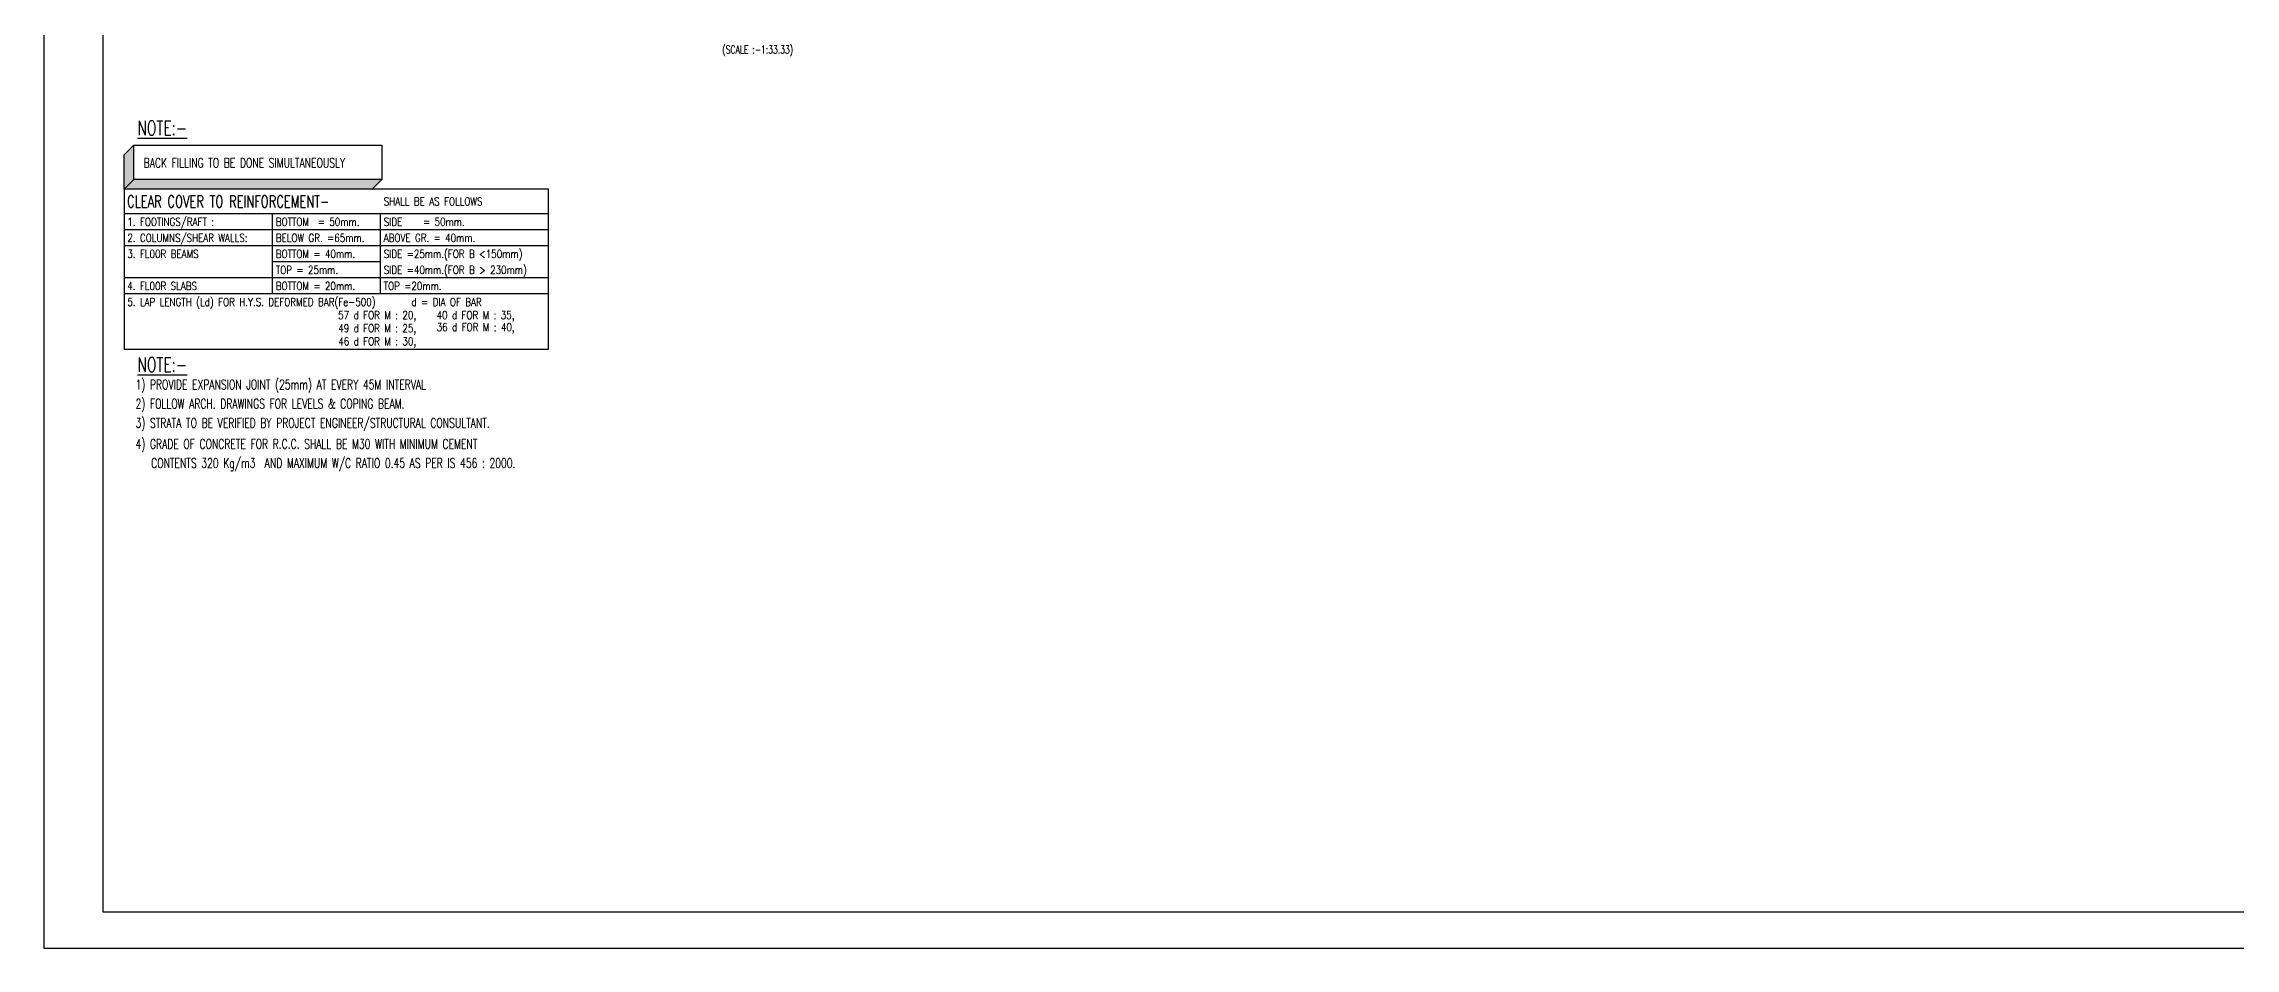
# Model space of a CAD drawing. Extents: x 345615 to 1272425, y -526289 to -156124.
# Drawn here: x 742491 to 810959, y -348663 to -320421 of the extents above; entities that cross this region are included whole.
import ezdxf
from ezdxf.enums import TextEntityAlignment as Align

# ---------------------------------------------------------------- set-up
doc = ezdxf.new("R2010")
doc.units = 0
doc.header["$LTSCALE"] = 500
doc.header["$MEASUREMENT"] = 0
for name, color, linetype in [('FRAME TABLE', 5, 'Continuous'), ('S-NOTES', 4, 'Continuous'), ('S-TEXT', 2, 'Continuous'), ('S-TEXT-1', 4, 'Continuous'), ('S-TITIL', 6, 'Continuous'), ('s_TITILE', 9, 'Continuous'), ('TEXT1', 2, 'Continuous')]:
    doc.layers.add(name, color=color, linetype=linetype)
doc.layers.add('HEADING-TXT', color=1, linetype='Continuous', lineweight=25)
doc.styles.add('ROMANS', font='simplex.shx', dxfattribs={"width": 0.8, "height": 275, "bigfont": 'bigfont.shx'})

# ---------------------------------------------------------------- blocks, each defined once
blk = doc.blocks.new('zw$155A')
at = {"layer": 's_TITILE', "color": 7}
blk.add_lwpolyline([(0, 0), (88000, 0), (88000, 58000), (0, 58000)], close=True, dxfattribs=at)
at = {"layer": 's_TITILE', "color": 1}
blk.add_lwpolyline([(1300, 800), (78500, 800), (78500, 57200), (1300, 57200)], close=True, dxfattribs=at)

msp = doc.modelspace()

# ---------------------------------------------------------------- hatches: boundary and pattern name
at = {"linetype": 'Continuous'}
for points in [[(744999.648, -324956.977), (745299.553, -324657.072), (745299.553, -323587.051), (744999.648, -323886.956)], [(745299.553, -324657.072), (744999.648, -324956.977), (752755.126, -324954.632), (753053.144, -324656.614)]]:
    msp.add_hatch(color=8, dxfattribs=at).paths.add_polyline_path(points)

# ---------------------------------------------------------------- linework, layer by layer
at = {"color": 1}
for p, q in [((745299.553, -323587.051, -11.068), (744999.648, -323886.956, -11.068)), ((745299.553, -324657.072, -11.068), (744999.648, -324956.977, -11.068)), ((753052.686, -324657.072, -11.068), (752755.583, -324954.175, -11.068))]:
    msp.add_line(p, q, dxfattribs=at)
at = {"color": 1, "elevation": -11.068}
msp.add_lwpolyline([(745299.553, -323587.051), (753052.686, -323587.051), (753052.686, -324657.072), (745299.553, -324657.072)], close=True, dxfattribs=at)
msp.add_lwpolyline([(752752.781, -324956.977), (744999.648, -324956.977), (744999.648, -323886.956)], dxfattribs=at)
at = {"layer": 'FRAME TABLE'}
for p, q in [((758257.174, -325729.808, -11.068), (744999.648, -325729.808, -11.068)), ((758257.174, -326230.506, -11.068), (744999.648, -326230.506, -11.068)), ((758257.174, -326731.205, -11.068), (744999.648, -326731.205, -11.068)), ((758257.174, -326731.205, -11.068), (744999.648, -326731.205, -11.068)), ((758257.174, -327732.602, -11.068), (744999.648, -327732.602, -11.068)), ((758257.174, -328233.301, -11.068), (744999.648, -328233.301, -11.068)), ((758257.174, -328233.301, -11.068), (744999.648, -328233.301, -11.068))]:
    msp.add_line(p, q, dxfattribs=at)
at = {"layer": 'FRAME TABLE', "color": 7}
for p, q in [((749639.873, -328233.301, -11.068), (749639.873, -325729.808, -11.068)), ((753010.019, -328233.301, -11.068), (753010.019, -325751.574, -11.068))]:
    msp.add_line(p, q, dxfattribs=at)
at = {"layer": 'S-NOTES', "linetype": 'Continuous', "elevation": -11.068}
msp.add_lwpolyline([(758257.174, -324956.977), (744999.648, -324956.977), (744999.648, -329957.47), (758257.174, -329957.47)], close=True, dxfattribs=at)
at = {"layer": 'TEXT1', "color": 5}
msp.add_line((753010.019, -327231.904, -11.068), (749639.873, -327231.904, -11.068), dxfattribs=at)

# ---------------------------------------------------------------- block references
at = {"xscale": 1.420454545454545, "yscale": 1.420454545454545, "zscale": 1.420454545454545}
msp.add_blockref('zw$155A', (742491.026, -348663.35), dxfattribs=at)

# ---------------------------------------------------------------- texts
at = {"layer": 'HEADING-TXT', "color": 6, "style": 'ROMANS', "width": 0.7}
msp.add_text('BACK FILLING TO BE DONE SIMULTANEOUSLY', height=300, dxfattribs=at).set_placement((745611.831, -324286.887, -11.068))
at = {"layer": 'S-TEXT', "style": 'ROMANS', "width": 0.7}
msp.add_text('(SCALE :-1:33.33)', height=250, dxfattribs=at).set_placement((764796.832, -320601.148, 11.068), align=Align.MIDDLE_CENTER)
msp.add_text('CLEAR COVER TO REINFORCEMENT- ', height=375.52393, dxfattribs=at).set_placement((745090.684, -325343.392, -11.068), align=Align.MIDDLE_LEFT)
at = {"layer": 'S-TEXT', "color": 4, "style": 'ROMANS', "width": 0.7}
for s, p in [('1) PROVIDE EXPANSION JOINT (25mm) AT EVERY 45M INTERVAL', (745357.333, -331061.061)), ('2) FOLLOW ARCH. DRAWINGS FOR LEVELS & COPING BEAM.', (745357.333, -331661.343)), ('3) STRATA TO BE VERIFIED BY PROJECT ENGINEER/STRUCTURAL CONSULTANT.', (745357.333, -332261.625)), ('4) GRADE OF CONCRETE FOR R.C.C. SHALL BE M30 WITH MINIMUM CEMENT', (745357.333, -332915.639)), ('CONTENTS 320 Kg/m3  AND MAXIMUM W/C RATIO 0.45 AS PER IS 456 : 2000.', (745844.31, -333511.968))]:
    msp.add_text(s, height=300.14087, dxfattribs=at).set_placement(p, align=Align.MIDDLE_LEFT)
at = {"layer": 'S-TEXT-1', "style": 'ROMANS', "width": 0.8}
for s, p in [('SHALL BE AS FOLLOWS', (753110.159, -325343.392, -11.068)), ('1. FOOTINGS/RAFT :', (745099.788, -325980.157, -11.068)), ('BOTTOM  = 50mm.', (749740.012, -325980.157, -11.068)), ('SIDE    = 50mm.', (753110.159, -325980.157, -11.068)), ('2. COLUMNS/SHEAR WALLS:', (745099.788, -326480.856, -11.068)), ('BELOW GR. =65mm.', (749740.012, -326480.856, -11.068)), ('ABOVE GR. = 40mm.', (753110.159, -326480.856, -11.068)), ('3. FL00R BEAMS', (745099.788, -326981.554, -11.068)), ('BOTTOM = 40mm.', (749740.012, -326981.554, -11.068)), ('SIDE =25mm.(FOR B <150mm)', (753110.159, -326981.554, -11.068)), ('4. FL00R SLABS', (745099.788, -327982.951, -11.068)), ('TOP = 25mm.', (749740.012, -327482.253, -11.068)), ('BOTTOM = 20mm.', (749740.012, -327982.951, -11.068)), ('TOP =20mm.', (753110.159, -327982.951, -11.068)), ('SIDE =40mm.(FOR B > 230mm)', (753110.159, -327482.253, -11.068)), ('5. LAP LENGTH (Ld) FOR H.Y.S. DEFORMED BAR(Fe-500)   d = DIA OF BAR', (745099.788, -328483.65, -11.068)), ('57 d FOR M : 20,', (751689.641, -328893.312, -11.068)), ('49 d FOR M : 25,', (751689.641, -329302.975, -11.068)), ('40 d FOR M : 35,', (754762.847, -328893.312, -11.068)), ('36 d FOR M : 40,', (754766.661, -329267.232, -11.068)), ('46 d FOR M : 30,', (751689.641, -329712.637, -11.068))]:
    msp.add_text(s, height=250, dxfattribs=at).set_placement(p, align=Align.MIDDLE_LEFT)
at = {"layer": 'S-TITIL', "style": 'ROMANS', "width": 0.7}
for p in [(745414.501, -323047.583), (745414.501, -330438.654)]:
    msp.add_text('%%UNOTE:-', height=450.2113, dxfattribs=at).set_placement(p, align=Align.MIDDLE_LEFT)

doc.saveas('drawing.dxf')
